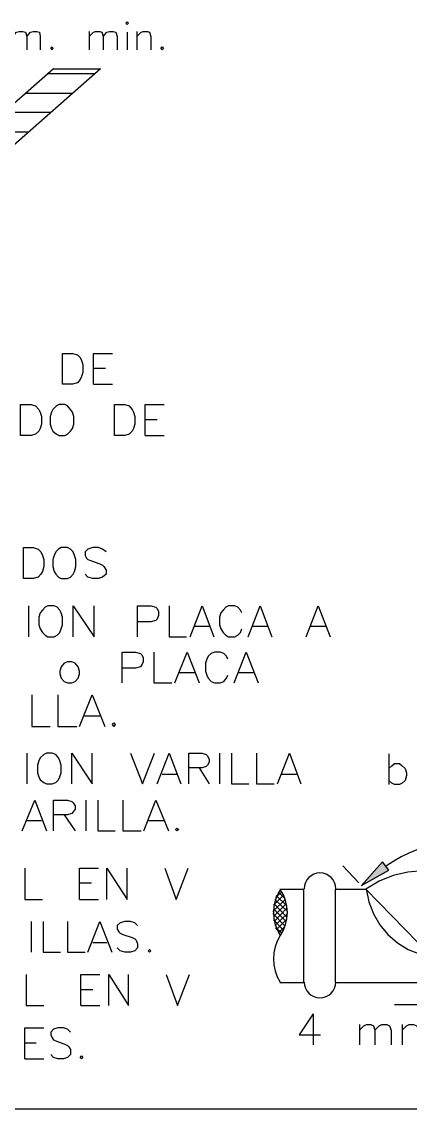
# Model space of a CAD drawing. Header units: metres. Extents: x 2.9 to 42.8, y 1.7 to 28.7.
# Drawn here: x 30.56 to 31.539, y 17.904 to 20.639 of the extents above; entities that cross this region are included whole.
import ezdxf

# ---------------------------------------------------------------- set-up
doc = ezdxf.new("R2010")
doc.units = ezdxf.units.M
for name, color, linetype in [('NEGRO', 7, 'Continuous'), ('RELLENO_NEGRO', 7, 'Continuous'), ('ROJO', 1, 'Continuous')]:
    doc.layers.add(name, color=color, linetype=linetype)

msp = doc.modelspace()

# ---------------------------------------------------------------- hatches: boundary and pattern name
at = {"layer": 'RELLENO_NEGRO'}
h = msp.add_hatch(color=256, dxfattribs=at)
h.dxf.hatch_style = 1
h.paths.add_polyline_path([(31.4854, 18.505), (31.4695, 18.5261), (31.4166, 18.4662), (31.4854, 18.505)])

# ---------------------------------------------------------------- linework, layer by layer
at = {"layer": 'NEGRO', "lineweight": -3}
for points in [[(30.8222, 20.6357), (30.8257, 20.6393), (30.8293, 20.6357), (30.8257, 20.6322)], [(30.637, 20.5758), (30.6387, 20.5722), (30.637, 20.5687), (30.6335, 20.5722)], [(30.9139, 20.5758), (30.9174, 20.5722), (30.9139, 20.5687), (30.9104, 20.5722)], [(30.6634, 19.7273), (30.6634, 19.8049), (30.6881, 19.8049), (30.7005, 19.8014), (30.7075, 19.7944), (30.7111, 19.7873), (30.7146, 19.7767), (30.7146, 19.7573), (30.7111, 19.7467), (30.7075, 19.7397), (30.7005, 19.7309), (30.6881, 19.7273)], [(30.5576, 19.5986), (30.5576, 19.6762), (30.5841, 19.6762), (30.5947, 19.6727), (30.6035, 19.6638), (30.607, 19.6568), (30.6105, 19.6462), (30.6105, 19.6268), (30.607, 19.6162), (30.6035, 19.6092), (30.5947, 19.6021), (30.5841, 19.5986)], [(30.6546, 19.6762), (30.6476, 19.6727), (30.6387, 19.6638), (30.6352, 19.6568), (30.6317, 19.6462), (30.6317, 19.6268), (30.6352, 19.6162), (30.6387, 19.6092), (30.6476, 19.6021), (30.6546, 19.5986), (30.6687, 19.5986), (30.6758, 19.6021), (30.6828, 19.6092), (30.6881, 19.6162), (30.6917, 19.6268), (30.6917, 19.6462), (30.6881, 19.6568), (30.6828, 19.6638), (30.6758, 19.6727), (30.6687, 19.6762)], [(30.794, 19.5986), (30.794, 19.6762), (30.8204, 19.6762), (30.831, 19.6727), (30.8381, 19.6638), (30.8416, 19.6568), (30.8451, 19.6462), (30.8451, 19.6268), (30.8416, 19.6162), (30.8381, 19.6092), (30.831, 19.6021), (30.8204, 19.5986)], [(30.6264, 19.1699), (30.6193, 19.1664), (30.6123, 19.1594), (30.607, 19.1523), (30.6035, 19.1417), (30.6035, 19.1223), (30.607, 19.1117), (30.6123, 19.1029), (30.6193, 19.0959), (30.6264, 19.0923), (30.6423, 19.0923), (30.6493, 19.0959), (30.6564, 19.1029), (30.6599, 19.1117), (30.6634, 19.1223), (30.6634, 19.1417), (30.6599, 19.1523), (30.6564, 19.1594), (30.6493, 19.1664), (30.6423, 19.1699)], [(30.6758, 19.0288), (30.667, 19.0253), (30.6599, 19.0165), (30.6564, 19.0059), (30.6564, 18.9988), (30.6599, 18.9883), (30.667, 18.9794), (30.6758, 18.9759), (30.6864, 18.9759), (30.6952, 18.9794), (30.7022, 18.9883), (30.7058, 18.9988), (30.7058, 19.0059), (30.7022, 19.0165), (30.6952, 19.0253), (30.6864, 19.0288)], [(30.7922, 18.8754), (30.7957, 18.8718), (30.7922, 18.8666), (30.7887, 18.8718)], [(30.6229, 18.7995), (30.6158, 18.796), (30.607, 18.7872), (30.6035, 18.7801), (30.5999, 18.7695), (30.5999, 18.7501), (30.6035, 18.7396), (30.607, 18.7325), (30.6158, 18.7254), (30.6229, 18.7219), (30.637, 18.7219), (30.6458, 18.7254), (30.6529, 18.7325), (30.6564, 18.7396), (30.6599, 18.7501), (30.6599, 18.7695), (30.6564, 18.7801), (30.6529, 18.7872), (30.6458, 18.796), (30.637, 18.7995)], [(30.951, 18.6108), (30.9562, 18.6073), (30.951, 18.6037), (30.9474, 18.6073)], [(31.4854, 18.505), (31.4695, 18.5261), (31.4166, 18.4662)]]:
    msp.add_lwpolyline(points, close=True, dxfattribs=at)
for points in [[(30.5382, 20.6022), (30.547, 20.6128), (30.5541, 20.6146), (30.5629, 20.6146), (30.57, 20.6128), (30.5735, 20.6022), (30.5735, 20.5687)], [(30.5735, 20.6022), (30.5823, 20.6128), (30.5894, 20.6146), (30.5982, 20.6146), (30.6052, 20.6128), (30.607, 20.6022), (30.607, 20.5687)], [(30.7305, 20.6146), (30.7305, 20.5687)], [(30.7305, 20.6022), (30.7411, 20.6128), (30.7463, 20.6146), (30.7569, 20.6146), (30.7622, 20.6128), (30.7658, 20.6022), (30.7658, 20.5687)], [(30.7658, 20.6022), (30.7746, 20.6128), (30.7816, 20.6146), (30.7904, 20.6146), (30.7975, 20.6128), (30.801, 20.6022), (30.801, 20.5687)], [(30.8257, 20.6128), (30.8257, 20.5687)], [(30.8504, 20.6146), (30.8504, 20.5687)], [(30.8504, 20.6022), (30.861, 20.6128), (30.8663, 20.6146), (30.8769, 20.6146), (30.8822, 20.6128), (30.8857, 20.6022), (30.8857, 20.5687)], [(30.6405, 20.5211), (29.8327, 19.8102)], [(30.7587, 20.5211), (29.8327, 19.7062)], [(30.6405, 20.5211), (30.7587, 20.5211)], [(30.6246, 20.5087), (30.7428, 20.5087)], [(30.57, 20.4593), (30.6881, 20.4593)], [(30.5153, 20.4117), (30.6317, 20.4117)], [(30.4588, 20.3623), (30.577, 20.3623)], [(30.7411, 19.7273), (30.7411, 19.8049), (30.7887, 19.8049)], [(30.7411, 19.7679), (30.771, 19.7679)], [(30.7411, 19.7273), (30.7887, 19.7273)], [(30.8716, 19.5986), (30.8716, 19.6762), (30.9192, 19.6762)], [(30.8716, 19.6391), (30.9016, 19.6391)], [(30.8716, 19.5986), (30.9192, 19.5986)], [(30.577, 19.1699), (30.577, 19.0923)], [(30.6899, 19.0923), (30.6899, 19.1699), (30.7428, 19.0923), (30.7428, 19.1699)], [(30.8522, 19.0923), (30.8522, 19.1699), (30.8857, 19.1699), (30.898, 19.1664), (30.9016, 19.1629), (30.9051, 19.1558), (30.9051, 19.1453), (30.9016, 19.1364), (30.898, 19.1329), (30.8857, 19.1294), (30.8522, 19.1294)], [(30.9316, 19.1699), (30.9316, 19.0923), (30.9757, 19.0923)], [(30.9845, 19.0923), (31.0145, 19.1699), (31.0444, 19.0923)], [(31.115, 19.1523), (31.1115, 19.1594), (31.1044, 19.1664), (31.0974, 19.1699), (31.0815, 19.1699), (31.0744, 19.1664), (31.0674, 19.1594), (31.0621, 19.1523), (31.0586, 19.1417), (31.0586, 19.1223), (31.0621, 19.1117), (31.0674, 19.1029), (31.0744, 19.0959), (31.0815, 19.0923), (31.0974, 19.0923), (31.1044, 19.0959), (31.1115, 19.1029), (31.115, 19.1117)], [(31.1309, 19.0923), (31.1609, 19.1699), (31.1908, 19.0923)], [(31.2773, 19.0923), (31.3073, 19.1699), (31.3372, 19.0923)], [(30.9951, 19.1188), (31.0321, 19.1188)], [(31.1415, 19.1188), (31.1803, 19.1188)], [(31.2879, 19.1188), (31.3267, 19.1188)], [(30.8134, 18.9759), (30.8134, 19.0535), (30.8469, 19.0535), (30.8592, 19.05), (30.8628, 19.0465), (30.8663, 19.0394), (30.8663, 19.0288), (30.8628, 19.0218), (30.8592, 19.0165), (30.8469, 19.013), (30.8134, 19.013)], [(30.8928, 19.0535), (30.8928, 18.9759), (30.9386, 18.9759)], [(30.9457, 18.9759), (30.9774, 19.0535), (31.0074, 18.9759)], [(31.0797, 19.0359), (31.0762, 19.0429), (31.0691, 19.05), (31.0603, 19.0535), (31.0462, 19.0535), (31.0374, 19.05), (31.0303, 19.0429), (31.0268, 19.0359), (31.0233, 19.0253), (31.0233, 19.0059), (31.0268, 18.9953), (31.0303, 18.9883), (31.0374, 18.9794), (31.0462, 18.9759), (31.0603, 18.9759), (31.0691, 18.9794), (31.0762, 18.9883), (31.0797, 18.9953)], [(31.0956, 18.9759), (31.1256, 19.0535), (31.1556, 18.9759)], [(30.958, 19.0024), (30.9968, 19.0024)], [(31.1062, 19.0024), (31.145, 19.0024)], [(30.5858, 18.9459), (30.5858, 18.8666), (30.6317, 18.8666)], [(30.6511, 18.9459), (30.6511, 18.8666), (30.6987, 18.8666)], [(30.7058, 18.8666), (30.7375, 18.9459), (30.7693, 18.8666)], [(30.7181, 18.893), (30.7569, 18.893)], [(30.5735, 18.7995), (30.5735, 18.7219)], [(30.6864, 18.7219), (30.6864, 18.7995), (30.7375, 18.7219), (30.7375, 18.7995)], [(30.8345, 18.7995), (30.8645, 18.7219), (30.8945, 18.7995)], [(30.9016, 18.7219), (30.9316, 18.7995), (30.9615, 18.7219)], [(30.9809, 18.7219), (30.9809, 18.7995), (31.0145, 18.7995), (31.025, 18.796), (31.0286, 18.7925), (31.0321, 18.7837), (31.0321, 18.7766), (31.0286, 18.7695), (31.025, 18.766), (31.0145, 18.7625), (30.9809, 18.7625)], [(31.0586, 18.7995), (31.0586, 18.7219)], [(31.0885, 18.7995), (31.0885, 18.7219), (31.1326, 18.7219)], [(31.152, 18.7995), (31.152, 18.7219), (31.1961, 18.7219)], [(31.205, 18.7219), (31.2349, 18.7995), (31.2632, 18.7219)], [(30.9139, 18.7466), (30.951, 18.7466)], [(31.0074, 18.7625), (31.0321, 18.7219)], [(31.2155, 18.7466), (31.2526, 18.7466)], [(30.5611, 18.6037), (30.5929, 18.6813), (30.6229, 18.6037)], [(30.6405, 18.6037), (30.6405, 18.6813), (30.6758, 18.6813), (30.6864, 18.6778), (30.6899, 18.6743), (30.6952, 18.6672), (30.6952, 18.6584), (30.6899, 18.6514), (30.6864, 18.6478), (30.6758, 18.6443), (30.6405, 18.6443)], [(30.7217, 18.6813), (30.7217, 18.6037)], [(30.7516, 18.6813), (30.7516, 18.6037), (30.7957, 18.6037)], [(30.8151, 18.6813), (30.8151, 18.6037), (30.861, 18.6037)], [(30.8681, 18.6037), (30.898, 18.6813), (30.9298, 18.6037)], [(30.667, 18.6443), (30.6952, 18.6037)], [(30.5735, 18.6302), (30.6105, 18.6302)], [(30.8804, 18.6302), (30.9174, 18.6302)], [(31.6378, 18.5807), (31.6167, 18.5762), (31.5959, 18.5706), (31.5755, 18.564), (31.5554, 18.5564), (31.5357, 18.5478), (31.5165, 18.5382), (31.4977, 18.5276), (31.4795, 18.5161)], [(31.3514, 18.4582), (31.3506, 18.4662), (31.3482, 18.4737), (31.3446, 18.4804), (31.3397, 18.4863), (31.3339, 18.4911), (31.3271, 18.4948), (31.3197, 18.4971), (31.3117, 18.4979), (31.3037, 18.4971), (31.2962, 18.4948), (31.2895, 18.4911), (31.2836, 18.4863), (31.2788, 18.4804), (31.2751, 18.4737), (31.2728, 18.4662), (31.272, 18.4582)], [(31.369, 18.5155), (31.4096, 18.4732)], [(31.7148, 18.4572), (31.6812, 18.4773), (31.6456, 18.4917), (31.6086, 18.5003), (31.571, 18.5032), (31.5333, 18.5003), (31.4963, 18.4917), (31.4607, 18.4773), (31.4271, 18.4572)], [(31.2124, 18.4565), (31.2045, 18.4428), (31.1989, 18.4284), (31.1955, 18.4135), (31.1944, 18.3982), (31.1955, 18.383), (31.1989, 18.3681), (31.2045, 18.3536), (31.2124, 18.34)], [(31.1944, 18.4168), (31.2191, 18.4415)], [(31.1997, 18.4362), (31.2155, 18.4503)], [(31.2279, 18.415), (31.2014, 18.4415)], [(31.2226, 18.4344), (31.2067, 18.4503)], [(31.2103, 18.4573), (31.2702, 18.4573)], [(31.2116, 18.34), (31.2195, 18.3536), (31.2252, 18.3681), (31.2285, 18.383), (31.2297, 18.3982), (31.2285, 18.4135), (31.2252, 18.4284), (31.2195, 18.4428), (31.2116, 18.4565)], [(31.2702, 18.4573), (31.2702, 18.2227)], [(31.3496, 18.4573), (31.3496, 18.2227)], [(31.3496, 18.4573), (31.4272, 18.4573)], [(31.6565, 18.2227), (31.4272, 18.4573)], [(31.4284, 18.4578), (31.4348, 18.4253), (31.4464, 18.3951), (31.4625, 18.3675), (31.4828, 18.343), (31.5068, 18.3222), (31.5341, 18.3055), (31.5641, 18.2933), (31.5964, 18.2862)], [(31.1926, 18.4009), (31.2244, 18.4309)], [(31.1944, 18.3885), (31.2261, 18.4203)], [(31.2279, 18.3868), (31.1961, 18.4203)], [(31.2297, 18.4009), (31.1979, 18.4309)], [(31.2244, 18.3638), (31.1926, 18.3956)], [(31.2261, 18.3762), (31.1944, 18.4079)], [(31.1961, 18.3762), (31.2279, 18.4097)], [(31.1979, 18.3656), (31.2297, 18.3956)], [(31.2191, 18.355), (31.1944, 18.3797)], [(31.2155, 18.3462), (31.1997, 18.3603)], [(31.2014, 18.355), (31.2279, 18.3815)], [(31.2067, 18.3462), (31.2226, 18.3621)], [(31.2113, 18.3406), (31.2039, 18.3267), (31.1986, 18.3121), (31.1954, 18.2971), (31.1944, 18.2818), (31.1954, 18.2666), (31.1986, 18.2515), (31.2039, 18.237), (31.2113, 18.2231)], [(31.2103, 18.2227), (31.2702, 18.2227)], [(31.272, 18.2236), (31.2728, 18.2156), (31.2751, 18.2082), (31.2788, 18.2014), (31.2836, 18.1956), (31.2895, 18.1907), (31.2962, 18.187), (31.3037, 18.1847), (31.3117, 18.1839), (31.3197, 18.1847), (31.3271, 18.187), (31.3339, 18.1907), (31.3397, 18.1956), (31.3446, 18.2014), (31.3482, 18.2082), (31.3506, 18.2156), (31.3514, 18.2236)], [(31.3496, 18.2227), (31.4448, 18.2227)], [(31.4448, 18.2227), (31.5225, 18.2227)], [(31.5225, 18.2227), (31.6565, 18.2227)], [(31.5771, 18.1663), (31.4995, 18.1663)], [(31.2949, 18.1434), (31.2596, 18.0904), (31.3126, 18.0904)], [(31.2949, 18.1434), (31.2949, 18.0658)], [(31.4113, 18.1169), (31.4113, 18.0658)], [(31.4113, 18.1028), (31.4219, 18.1134), (31.429, 18.1169), (31.4396, 18.1169), (31.4466, 18.1134), (31.4501, 18.1028), (31.4501, 18.0658)], [(31.4501, 18.1028), (31.4607, 18.1134), (31.4678, 18.1169), (31.4801, 18.1169), (31.4872, 18.1134), (31.4907, 18.1028), (31.4907, 18.0658)], [(31.5189, 18.1169), (31.5189, 18.0658)], [(31.5189, 18.1028), (31.5295, 18.1134), (31.5366, 18.1169), (31.5472, 18.1169), (31.556, 18.1134), (31.5595, 18.1028), (31.5595, 18.0658)], [(33.3834, 17.9035), (26.3208, 17.9035)]]:
    msp.add_lwpolyline(points, dxfattribs=at)
at = {"layer": 'ROJO', "lineweight": -3}
for points in [[(30.5647, 19.2387), (30.5647, 19.3163), (30.5894, 19.3163), (30.6017, 19.3128), (30.6088, 19.3058), (30.6123, 19.2969), (30.6158, 19.2864), (30.6158, 19.2687), (30.6123, 19.2564), (30.6088, 19.2493), (30.6017, 19.2423), (30.5894, 19.2387)], [(30.6599, 19.3163), (30.6529, 19.3128), (30.6458, 19.3058), (30.6423, 19.2969), (30.6387, 19.2864), (30.6387, 19.2687), (30.6423, 19.2564), (30.6458, 19.2493), (30.6529, 19.2423), (30.6599, 19.2387), (30.6758, 19.2387), (30.6828, 19.2423), (30.6899, 19.2493), (30.6934, 19.2564), (30.697, 19.2687), (30.697, 19.2864), (30.6934, 19.2969), (30.6899, 19.3058), (30.6828, 19.3128), (30.6758, 19.3163)], [(30.8822, 18.3056), (30.8857, 18.3021), (30.8822, 18.2986), (30.8786, 18.3021)], [(30.7111, 18.0375), (30.7146, 18.034), (30.7111, 18.0305), (30.7075, 18.034)]]:
    msp.add_lwpolyline(points, close=True, dxfattribs=at)
for points in [[(30.7728, 19.3058), (30.764, 19.3128), (30.7534, 19.3163), (30.7393, 19.3163), (30.7269, 19.3128), (30.7199, 19.3058), (30.7199, 19.2969), (30.7234, 19.2899), (30.7269, 19.2864), (30.7358, 19.2828), (30.7569, 19.2758), (30.764, 19.2722), (30.7675, 19.2687), (30.7728, 19.2599), (30.7728, 19.2493), (30.764, 19.2423), (30.7534, 19.2387), (30.7393, 19.2387), (30.7269, 19.2423), (30.7199, 19.2493)], [(31.4854, 18.7978), (31.4854, 18.7202)], [(31.4854, 18.7607), (31.4925, 18.7678), (31.4995, 18.7731), (31.5119, 18.7731), (31.5189, 18.7678), (31.526, 18.7607), (31.5295, 18.7501), (31.5295, 18.7431), (31.526, 18.7307), (31.5189, 18.7237), (31.5119, 18.7202), (31.4995, 18.7202), (31.4925, 18.7237), (31.4854, 18.7307)], [(30.5682, 18.5103), (30.5682, 18.4309), (30.6123, 18.4309)], [(30.7058, 18.4309), (30.7058, 18.5103), (30.7534, 18.5103)], [(30.7746, 18.4309), (30.7746, 18.5103), (30.8257, 18.4309), (30.8257, 18.5103)], [(30.921, 18.5103), (30.9492, 18.4309), (30.9792, 18.5103)], [(30.7058, 18.4732), (30.7358, 18.4732)], [(30.7058, 18.4309), (30.7534, 18.4309)], [(30.5841, 18.3762), (30.5841, 18.2986)], [(30.6141, 18.3762), (30.6141, 18.2986), (30.6582, 18.2986)], [(30.6758, 18.3762), (30.6758, 18.2986), (30.7199, 18.2986)], [(30.7269, 18.2986), (30.7569, 18.3762), (30.7869, 18.2986)], [(30.8522, 18.3656), (30.8451, 18.3727), (30.8345, 18.3762), (30.8204, 18.3762), (30.8081, 18.3727), (30.801, 18.3656), (30.801, 18.3568), (30.8046, 18.3497), (30.8081, 18.3462), (30.8151, 18.3427), (30.8381, 18.3356), (30.8451, 18.3321), (30.8487, 18.3286), (30.8522, 18.3198), (30.8522, 18.3092), (30.8451, 18.3021), (30.8345, 18.2986), (30.8204, 18.2986), (30.8081, 18.3021), (30.801, 18.3092)], [(30.7393, 18.3233), (30.7746, 18.3233)], [(30.5717, 18.2421), (30.5717, 18.1645), (30.6158, 18.1645)], [(30.7093, 18.1645), (30.7093, 18.2421), (30.7569, 18.2421)], [(30.7799, 18.1645), (30.7799, 18.2421), (30.8293, 18.1645), (30.8293, 18.2421)], [(30.9245, 18.2421), (30.9527, 18.1645), (30.9827, 18.2421)], [(30.7093, 18.2051), (30.7393, 18.2051)], [(30.7093, 18.1645), (30.7569, 18.1645)], [(30.5682, 18.0305), (30.5682, 18.1081), (30.6158, 18.1081)], [(30.6828, 18.0975), (30.6758, 18.1046), (30.6652, 18.1081), (30.6511, 18.1081), (30.6405, 18.1046), (30.6335, 18.0975), (30.6335, 18.0904), (30.637, 18.0834), (30.6405, 18.0781), (30.6476, 18.0746), (30.6687, 18.0675), (30.6758, 18.064), (30.6793, 18.0605), (30.6828, 18.0534), (30.6828, 18.0411), (30.6758, 18.034), (30.6652, 18.0305), (30.6511, 18.0305), (30.6405, 18.034), (30.6335, 18.0411)], [(30.5682, 18.071), (30.5964, 18.071)], [(30.5682, 18.0305), (30.6158, 18.0305)]]:
    msp.add_lwpolyline(points, dxfattribs=at)

doc.saveas('drawing.dxf')
